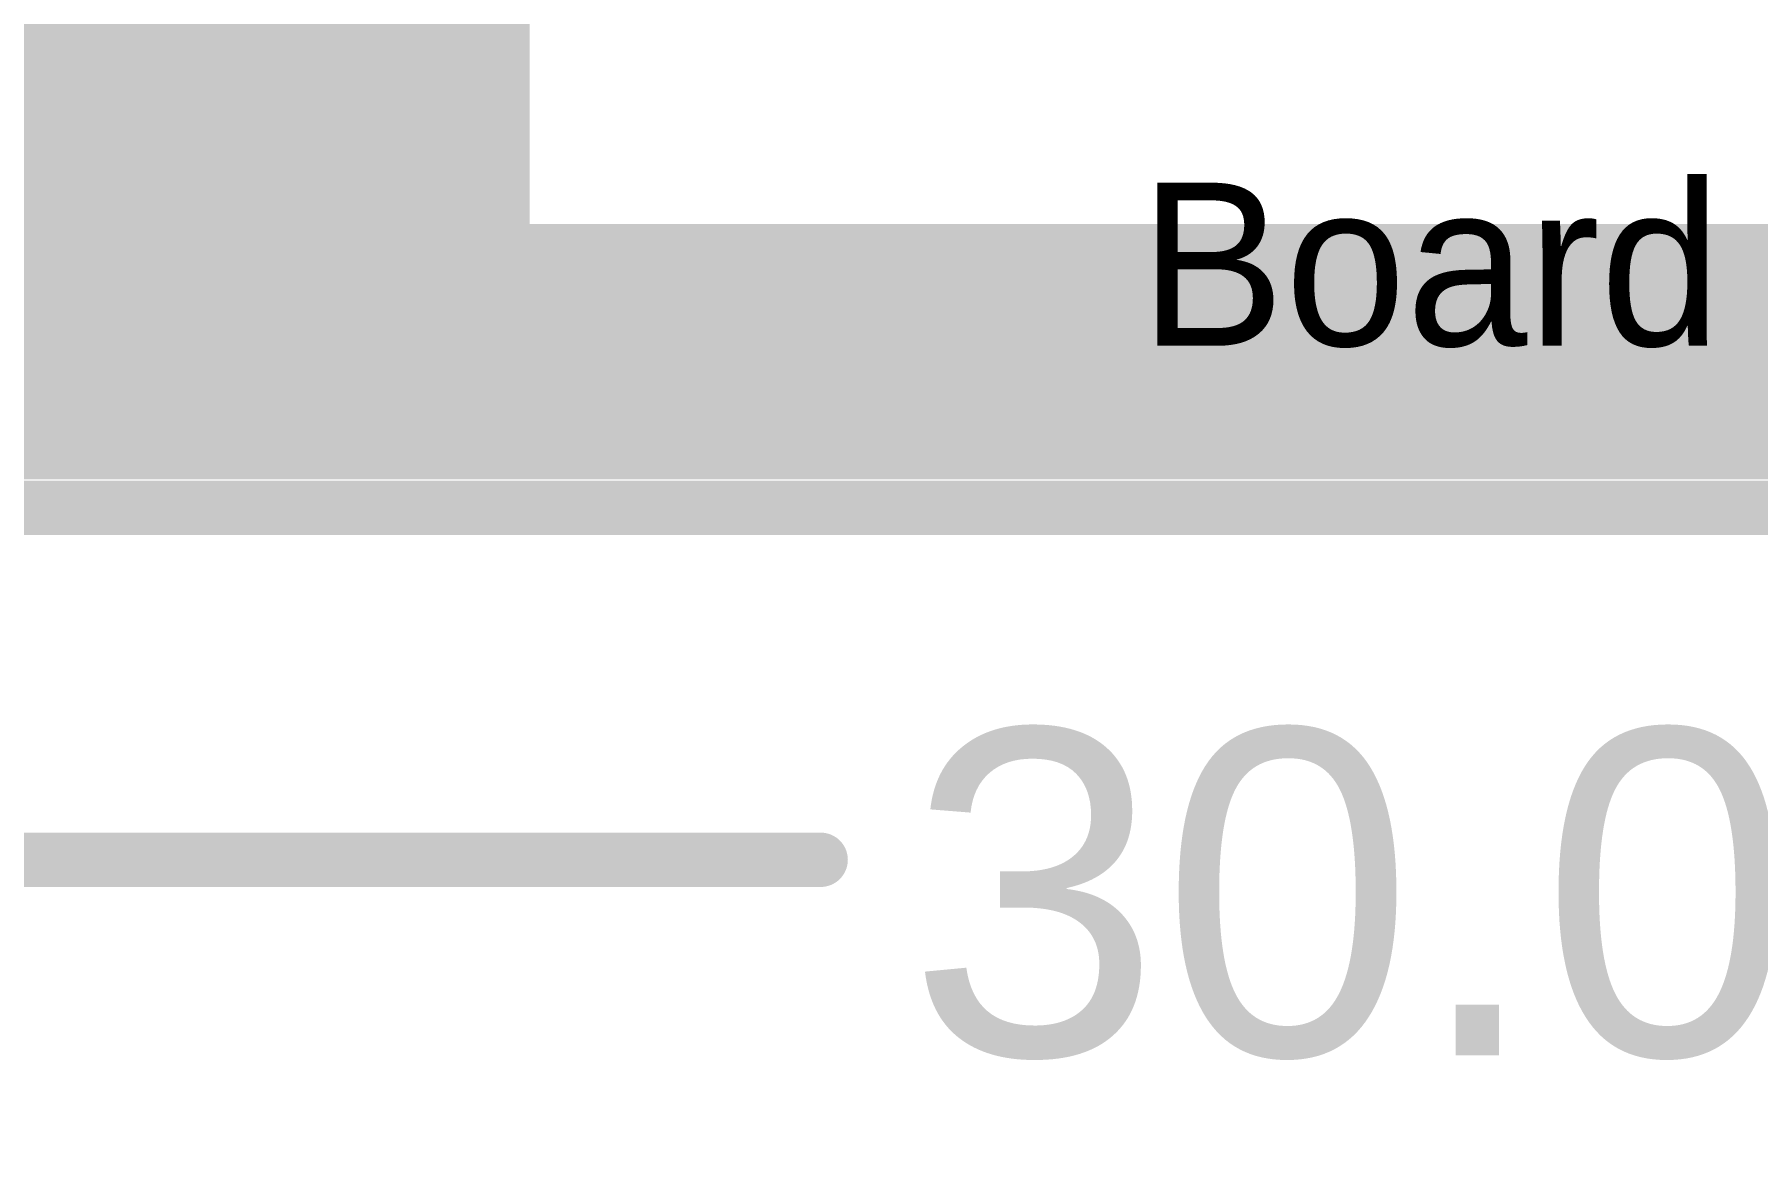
# Model space of a CAD drawing. Header units: millimetres. Extents: x -0.14 to 1.19, y -0.12 to 0.99.
# Drawn here: x 0.144 to 0.461, y -0.119 to 0.0869 of the extents above; entities that cross this region are included whole.
import ezdxf

# ---------------------------------------------------------------- set-up
doc = ezdxf.new("R2010")
doc.units = ezdxf.units.MM
doc.header["$MEASUREMENT"] = 0
for name, color, linetype in [('Mechanical1', 6, 'Continuous'), ('Mechanical2', 216, 'Continuous'), ('TopLayer', 1, 'Continuous'), ('TopOverlay', 2, 'Continuous'), ('TopPaste', 8, 'Continuous'), ('TopSolder', 216, 'Continuous')]:
    doc.layers.add(name, color=color, linetype=linetype)
doc.styles.add('Arial', font='', dxfattribs={"height": 0.2})
doc.styles.get('Arial').set_extended_font_data('Arial')

# ---------------------------------------------------------------- blocks, each defined once
blk = doc.blocks.new('AFC07_S32FCA_00__18')
at = {"layer": 'TopLayer'}
blk.add_hatch(color=1, dxfattribs=at).paths.add_polyline_path([(-0.3248, -0.10768), (-0.41142, -0.10768), (-0.41142, 0.02224), (-0.3248, 0.02224)])
at = {"layer": 'TopPaste'}
blk.add_hatch(color=8, dxfattribs=at).paths.add_polyline_path([(-0.3248, -0.10768), (-0.41142, -0.10768), (-0.41142, 0.02224), (-0.3248, 0.02224)])
at = {"layer": 'TopSolder'}
blk.add_hatch(color=216, dxfattribs=at).paths.add_polyline_path([(-0.3208, -0.11168), (-0.41542, -0.11168), (-0.41542, 0.02624), (-0.3208, 0.02624)])
at = {"layer": 'TopOverlay', "const_width": 0.005}
for points in [[(-0.22943, -0.11757), (-0.22243, -0.11057)], [(-0.22243, -0.11057), (-0.21443, -0.11057)], [(-0.22943, -0.12557), (-0.22943, -0.11757)], [(-0.23743, -0.12557), (-0.231, -0.132)], [(-0.23743, -0.12557), (-0.22943, -0.12557)], [(-0.22943, -0.12557), (-0.22143, -0.12557)], [(-0.22785, -0.132), (-0.22143, -0.12557)], [(-0.231, -0.132), (-0.22785, -0.132)], [(-0.42732, -0.143), (0.42732, -0.143)]]:
    blk.add_lwpolyline(points, dxfattribs=at)
at = {"layer": 'TopOverlay', "const_width": 0.0025}
for points in [[(-0.22368, -0.11057, 1), (-0.22118, -0.11057, 1)], [(-0.22368, -0.11057, 1), (-0.22118, -0.11057, 1)], [(-0.21568, -0.11057, 1), (-0.21318, -0.11057, 1)], [(-0.23068, -0.11757, 1), (-0.22818, -0.11757, 1)], [(-0.23068, -0.11757, 1), (-0.22818, -0.11757, 1)], [(-0.23868, -0.12557, 1), (-0.23618, -0.12557, 1)], [(-0.23868, -0.12557, 1), (-0.23618, -0.12557, 1)], [(-0.23068, -0.12557, 1), (-0.22818, -0.12557, 1)], [(-0.23068, -0.12557, 1), (-0.22818, -0.12557, 1)], [(-0.23068, -0.12557, 1), (-0.22818, -0.12557, 1)], [(-0.22268, -0.12557, 1), (-0.22018, -0.12557, 1)], [(-0.22268, -0.12557, 1), (-0.22018, -0.12557, 1)], [(-0.23225, -0.132, 1), (-0.22975, -0.132, 1)], [(-0.23225, -0.132, 1), (-0.22975, -0.132, 1)], [(-0.2291, -0.132, 1), (-0.2266, -0.132, 1)], [(-0.2291, -0.132, 1), (-0.2266, -0.132, 1)]]:
    blk.add_lwpolyline(points, format="xyb", close=True, dxfattribs=at)
at = {"layer": 'TopOverlay'}
blk.add_text('Board Edge ', height=0.03, dxfattribs=at).set_placement((-0.20858, -0.12214))

msp = doc.modelspace()

# ---------------------------------------------------------------- hatches: boundary and pattern name
at = {"layer": 'TopLayer'}
for points in [[(0.138, 0.062), (0.232, 0.062), (0.232, 0.184), (0.138, 0.184)], [(0.02, 0.005), (0.232, 0.005), (0.232, 0.08), (0.02, 0.08)], [(0.154, 0.005), (0.922, 0.005), (0.922, 0.052), (0.154, 0.052)]]:
    msp.add_hatch(color=1, dxfattribs=at).paths.add_polyline_path(points)

# ---------------------------------------------------------------- linework, layer by layer
at = {"layer": 'Mechanical1', "const_width": 0.01}
msp.add_lwpolyline([(0, -0.065), (0.28864, -0.065)], dxfattribs=at)
at = {"layer": 'Mechanical1', "const_width": 0.005}
msp.add_lwpolyline([(0.28614, -0.065, 1), (0.29114, -0.065, 1)], format="xyb", close=True, dxfattribs=at)
at = {"layer": 'Mechanical2', "const_width": 0.01}
msp.add_lwpolyline([(0, -0.00025), (1.1811, -0.00025)], dxfattribs=at)

# ---------------------------------------------------------------- block references
msp.add_blockref('AFC07_S32FCA_00__18', (0.55589, 0.15172))

# ---------------------------------------------------------------- texts
at = {"layer": 'Mechanical1', "style": 'Arial'}
msp.add_text('30.00 (mm)', height=0.06, dxfattribs=at).set_placement((0.30464, -0.10099))

doc.saveas('drawing.dxf')
